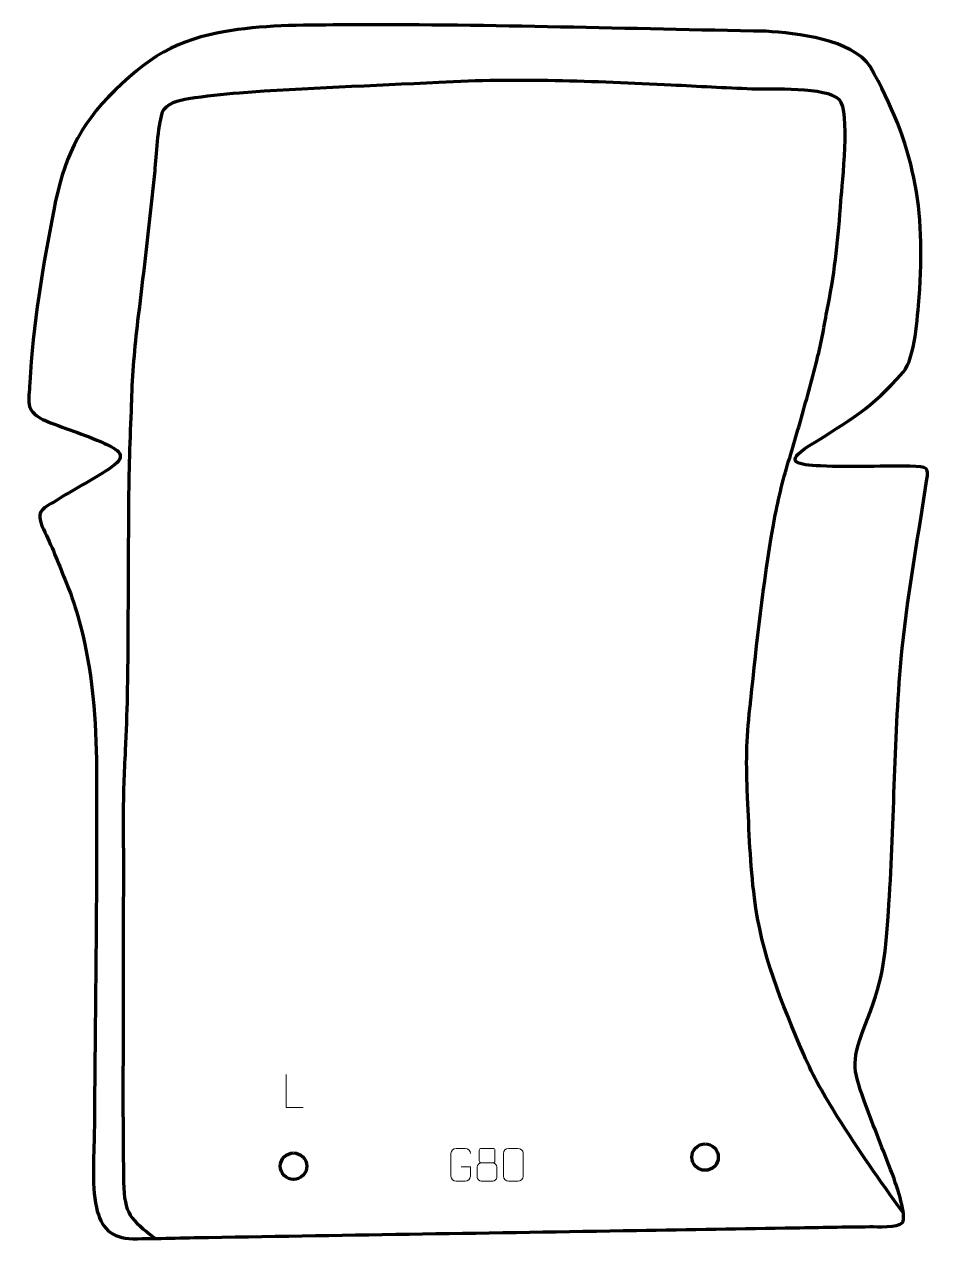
# Model space of a CAD drawing. Header units: millimetres. Extents: x 941 to 1630, y -17 to 905.
import ezdxf

# ---------------------------------------------------------------- set-up
doc = ezdxf.new("R2010")
doc.units = ezdxf.units.MM
doc.header["$MEASUREMENT"] = 0
doc.layers.add('layer 2', color=7, linetype='Continuous')
doc.layers.add('layer 3', color=7, linetype='Continuous')

msp = doc.modelspace()

# ---------------------------------------------------------------- linework, layer by layer
at = {"layer": 'layer 2', "color": 142, "lineweight": 200}
for centre in [(1145.9283, 37.8975), (1458.46, 44.7992)]:
    msp.add_ellipse(centre, major_axis=(0, 10.033), ratio=1, dxfattribs=at)
at = {"layer": 'layer 2', "color": 142, "lineweight": 158}
msp.add_open_spline([(1608.6292, 2.8596), (1591.0765, 27.0911), (1574.6964, 50.2685), (1558.8764, 75.7301), (1558.8764, 75.7301), (1548.7864, 91.9692), (1540.9544, 105.077), (1533.3987, 122.8049), (1533.3987, 122.8049), (1516.7053, 161.9674), (1501.2398, 199.0623), (1495.938, 241.7446), (1495.938, 241.7446), (1492.7963, 267.0358), (1491.8598, 292.5603), (1490.7229, 318.0019), (1490.7229, 318.0019), (1490.7229, 318.0019), (1490.6804, 318.9503), (1490.6804, 318.9503), (1490.6804, 318.9503), (1489.616, 342.6409), (1489.6926, 362.2349), (1492.5582, 385.8827), (1492.5582, 385.8827), (1492.8017, 387.8924), (1493.0339, 389.9012), (1493.2567, 391.9133), (1493.2567, 391.9133), (1497.7115, 436.0006), (1502.4899, 479.9421), (1510.1295, 523.6157), (1510.1295, 523.6157), (1513.001, 539.647), (1516.4789, 555.181), (1521.1337, 570.7984), (1521.1337, 570.7984), (1523.273, 577.8034), (1525.4514, 584.7843), (1527.4883, 591.8212), (1527.4883, 591.8212), (1528.8675, 596.7086), (1530.2426, 601.5971), (1531.6228, 606.4841), (1531.6228, 606.4841), (1535.9488, 621.7769), (1540.1243, 637.0866), (1543.9499, 652.5133), (1543.9499, 652.5133), (1543.9499, 652.5133), (1544.177, 653.4309), (1544.177, 653.4309), (1544.177, 653.4309), (1547.3131, 666.139), (1549.4226, 679.1314), (1551.9337, 691.9771), (1551.9337, 691.9771), (1557.188, 719.1188), (1559.84, 743.6316), (1561.6212, 771.1625), (1561.6212, 771.1625), (1562.6448, 784.7602), (1568.9336, 839.437), (1560.4997, 847.8703), (1560.4997, 847.8703), (1550.4564, 857.9128), (1508.7186, 855.5782), (1493.993, 856.0633), (1493.993, 856.0633), (1473.5875, 856.8214), (1453.2, 858.0476), (1432.8057, 859.0552), (1432.8057, 859.0552), (1373.8563, 861.9313), (1315.3795, 864.2729), (1256.3659, 861.128), (1256.3659, 861.128), (1205.8359, 858.4053), (1155.2707, 856.8287), (1104.7998, 853.0045), (1104.7998, 853.0045), (1091.8265, 852.0173), (1078.9339, 850.7278), (1066.0984, 848.5587), (1066.0984, 848.5587), (1059.1242, 847.3652), (1048.4398, 845.3533), (1045.9407, 837.6392), (1045.9407, 837.6392), (1042.6459, 827.4695), (1041.6156, 805.5316), (1040.511, 793.9928), (1040.511, 793.9928), (1036.8134, 757.2085), (1032.5026, 720.4922), (1028.0315, 683.795), (1028.0315, 683.795), (1025.558, 663.5115), (1023.5901, 643.3734), (1022.9279, 622.9378), (1022.9279, 622.9378), (1022.8228, 619.0879), (1022.7083, 615.2418), (1022.5632, 611.3931), (1022.5632, 611.3931), (1021.5071, 585.6156), (1020.6962, 559.8585), (1020.5765, 534.057), (1020.5765, 534.057), (1020.5627, 528.6427), (1020.547, 523.2289), (1020.5121, 517.8146), (1020.5121, 517.8146), (1020.3264, 491.4132), (1020.2678, 465.0109), (1020.1348, 438.6092), (1020.1348, 438.6092), (1020.1348, 438.6092), (1020.13, 437.6536), (1020.13, 437.6536), (1020.13, 437.6536), (1019.9867, 409.6366), (1019.5578, 381.6683), (1018.1521, 353.6816), (1018.1521, 353.6816), (1017.2739, 336.8457), (1016.6017, 320.06), (1016.553, 303.1976), (1016.553, 303.1976), (1016.5495, 289.1692), (1016.7699, 275.1431), (1016.748, 261.1138), (1016.748, 261.1138), (1016.7192, 247.0759), (1016.6451, 233.0382), (1016.6241, 219.0002), (1016.6241, 219.0002), (1016.5664, 177.5433), (1016.4484, 136.0867), (1016.4209, 94.6299), (1016.4209, 94.6299), (1016.4066, 71.6753), (1016.5346, 48.7276), (1016.9361, 25.7762), (1016.9361, 25.7762), (1017.3818, 1.164), (1022.0524, -2.2252), (1040.6292, -16.8157)], degree=3, knots=[0, 0, 0, 0, 0.02631579, 0.02631579, 0.02631579, 0.02631579, 0.05263158, 0.05263158, 0.05263158, 0.05263158, 0.07894737, 0.07894737, 0.07894737, 0.07894737, 0.10526316, 0.10526316, 0.10526316, 0.10526316, 0.13157895, 0.13157895, 0.13157895, 0.13157895, 0.15789474, 0.15789474, 0.15789474, 0.15789474, 0.18421053, 0.18421053, 0.18421053, 0.18421053, 0.21052632, 0.21052632, 0.21052632, 0.21052632, 0.23684211, 0.23684211, 0.23684211, 0.23684211, 0.26315789, 0.26315789, 0.26315789, 0.26315789, 0.28947368, 0.28947368, 0.28947368, 0.28947368, 0.31578947, 0.31578947, 0.31578947, 0.31578947, 0.34210526, 0.34210526, 0.34210526, 0.34210526, 0.36842105, 0.36842105, 0.36842105, 0.36842105, 0.39473684, 0.39473684, 0.39473684, 0.39473684, 0.42105263, 0.42105263, 0.42105263, 0.42105263, 0.44736842, 0.44736842, 0.44736842, 0.44736842, 0.47368421, 0.47368421, 0.47368421, 0.47368421, 0.5, 0.5, 0.5, 0.5, 0.52631579, 0.52631579, 0.52631579, 0.52631579, 0.55263158, 0.55263158, 0.55263158, 0.55263158, 0.57894737, 0.57894737, 0.57894737, 0.57894737, 0.60526316, 0.60526316, 0.60526316, 0.60526316, 0.63157895, 0.63157895, 0.63157895, 0.63157895, 0.65789474, 0.65789474, 0.65789474, 0.65789474, 0.68421053, 0.68421053, 0.68421053, 0.68421053, 0.71052632, 0.71052632, 0.71052632, 0.71052632, 0.73684211, 0.73684211, 0.73684211, 0.73684211, 0.76315789, 0.76315789, 0.76315789, 0.76315789, 0.78947368, 0.78947368, 0.78947368, 0.78947368, 0.81578947, 0.81578947, 0.81578947, 0.81578947, 0.84210526, 0.84210526, 0.84210526, 0.84210526, 0.86842105, 0.86842105, 0.86842105, 0.86842105, 0.89473684, 0.89473684, 0.89473684, 0.89473684, 0.92105263, 0.92105263, 0.92105263, 0.92105263, 0.94736842, 0.94736842, 0.94736842, 0.94736842, 1, 1, 1, 1], dxfattribs=at)
at = {"layer": 'layer 3', "color": 242, "lineweight": 158}
msp.add_open_spline([(1504.9066, 899.9514), (1527.7339, 898.5162), (1570.2691, 893.7917), (1583.8455, 873.1757), (1583.8455, 873.1757), (1617.28, 814.3252), (1626.4467, 764.9772), (1620.9746, 697.7897), (1620.9746, 697.7897), (1619.832, 682.9974), (1618.2023, 652.3806), (1608.9231, 641.0214), (1608.9231, 641.0214), (1584.6228, 613.4369), (1568.2021, 604.2559), (1537.886, 585.2844), (1537.886, 585.2844), (1516.6923, 572.0216), (1529.5465, 570.6969), (1546.089, 569.7793), (1546.089, 569.7793), (1570.3239, 568.6082), (1594.3401, 570.0751), (1618.5006, 569.4923), (1618.5006, 569.4923), (1629.8168, 569.0082), (1627.8186, 565.9209), (1626.3827, 556.3495), (1626.3827, 556.3495), (1619.7376, 512.2926), (1611.5796, 467.4433), (1607.2686, 423.1612), (1607.2686, 423.1612), (1601.87, 359.2618), (1602.2072, 295.0382), (1597.7165, 231.0252), (1597.7165, 231.0252), (1595.1251, 193.4094), (1593.5364, 178.8327), (1579.3764, 143.295), (1579.3764, 143.295), (1568.6388, 115.8758), (1571.1899, 109.9295), (1581.0868, 82.7909), (1581.0868, 82.7909), (1587.7665, 64.5398), (1595.1417, 46.6337), (1601.9615, 28.4724), (1601.9615, 28.4724), (1603.8954, 22.9699), (1611.9177, -0.6354), (1608.3786, -4.8213), (1608.3786, -4.8213), (1604.7112, -9.159), (1589.475, -7.9388), (1583.6274, -7.9976), (1583.6274, -7.9976), (1564.7192, -8.188), (1545.7625, -8.5898), (1526.8506, -8.8978), (1526.8506, -8.8978), (1486.6939, -9.5518), (1446.5372, -10.2057), (1406.3805, -10.8597), (1406.3805, -10.8597), (1298.021, -12.6243), (1189.6616, -14.3888), (1081.3021, -16.1534), (1081.3021, -16.1534), (1062.1727, -16.4797), (1042.9568, -17.1564), (1023.836, -17.1811), (1023.836, -17.1811), (1007.585, -16.9921), (999.6955, -9.0128), (996.2271, 6.5963), (996.2271, 6.5963), (992.4324, 24.3541), (994.5455, 49.3842), (994.6832, 68.0458), (994.6832, 68.0458), (995.3771, 160.9066), (996.9576, 254.0514), (996.2227, 346.8899), (996.2227, 346.8899), (995.8944, 382.8477), (992.1976, 420.958), (982.2107, 455.5685), (982.2107, 455.5685), (979.2326, 465.889), (976.3809, 473.8018), (972.3042, 483.7278), (972.3042, 483.7278), (967.1074, 496.5832), (962.2099, 509.2554), (956.0619, 521.7169), (956.0619, 521.7169), (949.0813, 536.9553), (956.0187, 537.1952), (968.16, 544.9775), (968.16, 544.9775), (981.0819, 553.0791), (995.5417, 560.3668), (1007.9001, 569.0126), (1007.9001, 569.0126), (1020.3382, 577.7139), (1012.7461, 582.0376), (1002.3519, 586.9668), (1002.3519, 586.9668), (986.9141, 594.0144), (970.9706, 598.4196), (955.6252, 604.985), (955.6252, 604.985), (941.4821, 612.5642), (945.171, 618.7679), (945.6401, 632.9033), (945.6401, 632.9033), (947.8806, 676.1615), (955.4868, 721.6695), (963.8451, 764.1997), (963.8451, 764.1997), (971.3286, 802.2776), (982.1881, 827.5257), (1010.2216, 855.024), (1010.2216, 855.024), (1040.1948, 884.3286), (1061.8196, 895.3509), (1103.6077, 901.2017), (1103.6077, 901.2017), (1132.1046, 905.1914), (1163.5433, 904.6367), (1192.4226, 904.7728), (1192.4226, 904.7728), (1296.601, 905.2637), (1400.7531, 901.7046), (1504.9066, 899.9514)], degree=3, knots=[0, 0, 0, 0, 0.02857143, 0.02857143, 0.02857143, 0.02857143, 0.05714286, 0.05714286, 0.05714286, 0.05714286, 0.08571429, 0.08571429, 0.08571429, 0.08571429, 0.11428571, 0.11428571, 0.11428571, 0.11428571, 0.14285714, 0.14285714, 0.14285714, 0.14285714, 0.17142857, 0.17142857, 0.17142857, 0.17142857, 0.2, 0.2, 0.2, 0.2, 0.22857143, 0.22857143, 0.22857143, 0.22857143, 0.25714286, 0.25714286, 0.25714286, 0.25714286, 0.28571429, 0.28571429, 0.28571429, 0.28571429, 0.31428571, 0.31428571, 0.31428571, 0.31428571, 0.34285714, 0.34285714, 0.34285714, 0.34285714, 0.37142857, 0.37142857, 0.37142857, 0.37142857, 0.4, 0.4, 0.4, 0.4, 0.42857143, 0.42857143, 0.42857143, 0.42857143, 0.45714286, 0.45714286, 0.45714286, 0.45714286, 0.48571429, 0.48571429, 0.48571429, 0.48571429, 0.51428571, 0.51428571, 0.51428571, 0.51428571, 0.54285714, 0.54285714, 0.54285714, 0.54285714, 0.57142857, 0.57142857, 0.57142857, 0.57142857, 0.6, 0.6, 0.6, 0.6, 0.62857143, 0.62857143, 0.62857143, 0.62857143, 0.65714286, 0.65714286, 0.65714286, 0.65714286, 0.68571429, 0.68571429, 0.68571429, 0.68571429, 0.71428571, 0.71428571, 0.71428571, 0.71428571, 0.74285714, 0.74285714, 0.74285714, 0.74285714, 0.77142857, 0.77142857, 0.77142857, 0.77142857, 0.8, 0.8, 0.8, 0.8, 0.82857143, 0.82857143, 0.82857143, 0.82857143, 0.85714286, 0.85714286, 0.85714286, 0.85714286, 0.88571429, 0.88571429, 0.88571429, 0.88571429, 0.91428571, 0.91428571, 0.91428571, 0.91428571, 0.94285714, 0.94285714, 0.94285714, 0.94285714, 1, 1, 1, 1], dxfattribs=at)
at = {"layer": 'layer 3', "color": 250, "lineweight": 9}
for points, knots in [([(1153.2974, 82.5753), (1153.2974, 82.5753), (1140.3483, 82.5753), (1140.3483, 82.5753), (1140.3483, 82.5753), (1140.3483, 82.5753), (1140.3483, 107.5289), (1140.3483, 107.5289)], [0, 0, 0, 0, 0.33333333, 0.33333333, 0.33333333, 0.33333333, 1, 1, 1, 1]), ([(1273.1577, 37.4464), (1273.1577, 37.4464), (1280.3258, 37.4464), (1280.3258, 37.4464), (1280.3258, 37.4464), (1280.3258, 37.4464), (1280.3258, 30.2783), (1280.3258, 30.2783), (1280.3258, 30.2783), (1280.1861, 27.9549), (1278.5089, 26.4753), (1276.3611, 26.4645), (1276.3611, 26.4645), (1274.0293, 26.4649), (1271.6973, 26.4649), (1269.3658, 26.4645), (1269.3658, 26.4645), (1267.4409, 26.3591), (1265.4687, 28.2436), (1265.4799, 30.2609), (1265.4799, 30.2609), (1265.4803, 36.031), (1265.4803, 41.8007), (1265.4799, 47.57), (1265.4799, 47.57), (1265.4841, 49.7081), (1267.2309, 51.4273), (1269.3832, 51.4139), (1269.3832, 51.4139), (1271.7089, 51.4139), (1274.035, 51.4139), (1276.3611, 51.4139), (1276.3611, 51.4139), (1278.3078, 51.4493), (1280.2992, 49.9578), (1280.3258, 47.5201)], [0, 0, 0, 0, 0.1, 0.1, 0.1, 0.1, 0.2, 0.2, 0.2, 0.2, 0.3, 0.3, 0.3, 0.3, 0.4, 0.4, 0.4, 0.4, 0.5, 0.5, 0.5, 0.5, 0.6, 0.6, 0.6, 0.6, 0.7, 0.7, 0.7, 0.7, 0.8, 0.8, 0.8, 0.8, 1, 1, 1, 1]), ([(1286.9195, 49.9713), (1286.9195, 47.7583), (1286.9195, 44.076), (1286.9195, 41.8627), (1286.9195, 41.8627), (1286.9345, 41.3553), (1287.7419, 40.4239), (1288.442, 40.4251), (1288.442, 40.4251), (1291.4119, 40.4253), (1294.3821, 40.3404), (1297.3525, 40.3401), (1297.3525, 40.3401), (1298.1496, 40.3443), (1298.8703, 41.1346), (1298.8677, 41.8553), (1298.8677, 41.8553), (1298.8674, 44.0713), (1298.8674, 47.756), (1298.8677, 49.9713), (1298.8677, 49.9713), (1298.8492, 50.6821), (1298.2378, 51.4425), (1297.4039, 51.4351), (1297.4039, 51.4351), (1294.3868, 51.4348), (1291.3699, 51.4348), (1288.3533, 51.4351), (1288.3533, 51.4351), (1287.7269, 51.4427), (1286.9028, 50.7317), (1286.9195, 49.9713)], [0, 0, 0, 0, 0.11111111, 0.11111111, 0.11111111, 0.11111111, 0.22222222, 0.22222222, 0.22222222, 0.22222222, 0.33333333, 0.33333333, 0.33333333, 0.33333333, 0.44444444, 0.44444444, 0.44444444, 0.44444444, 0.55555556, 0.55555556, 0.55555556, 0.55555556, 0.66666667, 0.66666667, 0.66666667, 0.66666667, 0.77777778, 0.77777778, 0.77777778, 0.77777778, 1, 1, 1, 1]), ([(1309.2922, 51.4597), (1311.6583, 51.4597), (1314.0248, 51.4597), (1316.3913, 51.4597), (1316.3913, 51.4597), (1318.3718, 51.4953), (1320.3978, 50.001), (1320.4249, 47.5589), (1320.4249, 47.5589), (1320.4245, 41.8015), (1320.4245, 36.0437), (1320.4249, 30.2855), (1320.4249, 30.2855), (1320.2828, 27.9579), (1318.5764, 26.4756), (1316.3913, 26.4648), (1316.3913, 26.4648), (1314.0189, 26.4652), (1311.6465, 26.4652), (1309.2745, 26.4648), (1309.2745, 26.4648), (1307.316, 26.3592), (1305.3096, 28.2471), (1305.321, 30.2681), (1305.321, 30.2681), (1305.3214, 36.0487), (1305.3214, 41.829), (1305.321, 47.6088), (1305.321, 47.6088), (1305.3253, 49.7508), (1307.1024, 51.4733), (1309.2922, 51.4597)], [0, 0, 0, 0, 0.11111111, 0.11111111, 0.11111111, 0.11111111, 0.22222222, 0.22222222, 0.22222222, 0.22222222, 0.33333333, 0.33333333, 0.33333333, 0.33333333, 0.44444444, 0.44444444, 0.44444444, 0.44444444, 0.55555556, 0.55555556, 0.55555556, 0.55555556, 0.66666667, 0.66666667, 0.66666667, 0.66666667, 0.77777778, 0.77777778, 0.77777778, 0.77777778, 1, 1, 1, 1]), ([(1285.4607, 37.4531), (1285.4607, 34.2823), (1285.4607, 32.5802), (1285.4607, 29.4088), (1285.4607, 29.4088), (1285.4522, 28.1869), (1287.1501, 26.4942), (1288.4027, 26.4857), (1288.4027, 26.4857), (1291.3858, 26.486), (1294.3691, 26.486), (1297.3525, 26.4857), (1297.3525, 26.4857), (1298.6758, 26.4974), (1300.2962, 28.119), (1300.2851, 29.4182), (1300.2851, 29.4182), (1300.2848, 32.5864), (1300.2848, 34.2852), (1300.2851, 37.4531), (1300.2851, 37.4531), (1300.2154, 38.8335), (1298.6376, 40.4121), (1297.3322, 40.406), (1297.3322, 40.406), (1294.3556, 40.4057), (1291.379, 40.4057), (1288.4027, 40.406), (1288.4027, 40.406), (1287.3232, 40.4124), (1285.4769, 38.8335), (1285.4607, 37.4531)], [0, 0, 0, 0, 0.11111111, 0.11111111, 0.11111111, 0.11111111, 0.22222222, 0.22222222, 0.22222222, 0.22222222, 0.33333333, 0.33333333, 0.33333333, 0.33333333, 0.44444444, 0.44444444, 0.44444444, 0.44444444, 0.55555556, 0.55555556, 0.55555556, 0.55555556, 0.66666667, 0.66666667, 0.66666667, 0.66666667, 0.77777778, 0.77777778, 0.77777778, 0.77777778, 1, 1, 1, 1])]:
    msp.add_open_spline(points, degree=3, knots=knots, dxfattribs=at)

doc.saveas('drawing.dxf')
